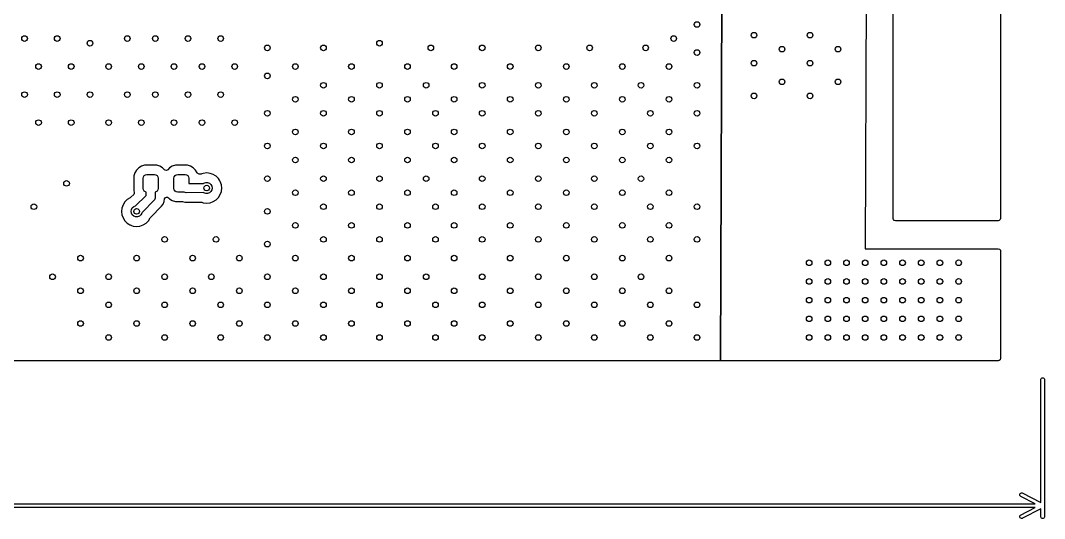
# Model space of a CAD drawing. Extents: x 180 to 322, y -217 to -139.
# Drawn here: x 266.8 to 321.6, y -217.2 to -190.5 of the extents above; entities that cross this region are included whole.
import ezdxf

# ---------------------------------------------------------------- set-up
doc = ezdxf.new("R2010")
doc.units = 0
doc.layers.add('BLACK', color=7, linetype='CONTINUOUS')

msp = doc.modelspace()

# ---------------------------------------------------------------- linework, layer by layer
at = {"layer": 'BLACK', "linetype": 'CONTINUOUS'}
for p, q in [((313.5, -201.126), (313.5, -145)), ((319.25, -145), (319.25, -201.126)), ((304.250994, -208.7495), (304.49951, -146.123508)), ((312.249451, -146.124546), (312, -202.75)), ((304.329365, -189), (304.250994, -208.7495)), ((273.114811, -198.41953), (272.99453, -198.539811)), ((273.260393, -198.331522), (273.114811, -198.41953)), ((273.422807, -198.280913), (273.260393, -198.331522)), ((273.474145, -198.276248), (273.422807, -198.280913)), ((273.493384, -198.2745), (273.474145, -198.276248)), ((274.006616, -198.2745), (273.493384, -198.2745)), ((274.027778, -198.276423), (274.006616, -198.2745)), ((274.077192, -198.280913), (274.027778, -198.276423)), ((274.077194, -198.280913), (274.077192, -198.280913)), ((274.077196, -198.280914), (274.077194, -198.280913)), ((274.239606, -198.331522), (274.077196, -198.280914)), ((274.385188, -198.41953), (274.239606, -198.331522)), ((274.487319, -198.521661), (274.385188, -198.41953)), ((274.76481, -198.419531), (274.662681, -198.521661)), ((274.764811, -198.41953), (274.76481, -198.419531)), ((274.910393, -198.331522), (274.764811, -198.41953)), ((275.072807, -198.280913), (274.910393, -198.331522)), ((275.124145, -198.276248), (275.072807, -198.280913)), ((275.143384, -198.2745), (275.124145, -198.276248)), ((275.656616, -198.2745), (275.143384, -198.2745)), ((275.677778, -198.276423), (275.656616, -198.2745)), ((275.727192, -198.280913), (275.677778, -198.276423)), ((275.727194, -198.280913), (275.727192, -198.280913)), ((275.727196, -198.280914), (275.727194, -198.280913)), ((275.889606, -198.331522), (275.727196, -198.280914)), ((276.035188, -198.41953), (275.889606, -198.331522)), ((276.155469, -198.539811), (276.035188, -198.41953)), ((272.855913, -198.847807), (272.8495, -198.918386)), ((272.8495, -198.918386), (272.8495, -199.581613)), ((272.906522, -198.685393), (272.855913, -198.847807)), ((272.99453, -198.539811), (272.906522, -198.685393)), ((273.35, -198.975), (273.365224, -198.898463)), ((273.35, -199.525), (273.35, -198.975)), ((273.365224, -198.898463), (273.408579, -198.833579)), ((273.408579, -198.833579), (273.473463, -198.790224)), ((273.473463, -198.790224), (273.55, -198.775)), ((273.55, -198.775), (273.95, -198.775)), ((273.95, -198.775), (274.026537, -198.790224)), ((274.026537, -198.790224), (274.091421, -198.833579)), ((274.091421, -198.833579), (274.134776, -198.898463)), ((274.134776, -198.898463), (274.15, -198.975)), ((274.15, -198.975), (274.15, -199.525)), ((274.531666, -198.550162), (274.487319, -198.521661)), ((274.601358, -198.555146), (274.531666, -198.550162)), ((274.662681, -198.521661), (274.601358, -198.555146)), ((275, -198.975), (275.015224, -198.898463)), ((275, -199.525), (275, -198.975)), ((275.015224, -198.898463), (275.058579, -198.833579)), ((275.058579, -198.833579), (275.123463, -198.790224)), ((275.123463, -198.790224), (275.2, -198.775)), ((275.2, -198.775), (275.6, -198.775)), ((275.6, -198.775), (275.676537, -198.790224)), ((275.676537, -198.790224), (275.741421, -198.833579)), ((275.741421, -198.833579), (275.784776, -198.898463)), ((275.784776, -198.898463), (275.8, -198.975)), ((275.8, -198.975), (275.8, -199.253972)), ((276.15547, -198.539813), (276.155469, -198.539811)), ((276.155472, -198.539815), (276.15547, -198.539813)), ((276.243478, -198.685394), (276.155472, -198.539815)), ((276.243478, -198.685396), (276.243478, -198.685394)), ((276.24605, -198.68965), (276.243478, -198.685396)), ((276.285128, -198.729815), (276.24605, -198.68965)), ((276.352167, -198.7495), (276.285128, -198.729815)), ((276.450028, -198.7495), (276.352167, -198.7495)), ((276.490983, -198.742542), (276.450028, -198.7495)), ((276.570745, -198.714631), (276.490983, -198.742542)), ((276.57075, -198.71463), (276.570745, -198.714631)), ((276.749996, -198.694435), (276.57075, -198.71463)), ((276.750004, -198.694435), (276.749996, -198.694435)), ((276.929249, -198.71463), (276.750004, -198.694435)), ((276.929254, -198.714631), (276.929249, -198.71463)), ((277.099523, -198.774211), (276.929254, -198.714631)), ((277.216649, -198.847807), (277.099523, -198.774211)), ((277.252262, -198.870184), (277.216649, -198.847807)), ((277.379816, -198.997738), (277.252262, -198.870184)), ((273.365224, -199.601537), (273.35, -199.525)), ((274.15, -199.525), (274.134776, -199.601537)), ((275.015224, -199.601537), (275, -199.525)), ((275.8, -199.253972), (276.587501, -199.250679)), ((276.587501, -199.250679), (276.6, -199.240192)), ((276.6, -199.240192), (276.697906, -199.204558)), ((276.697906, -199.204558), (276.802094, -199.204558)), ((276.802094, -199.204558), (276.9, -199.240192)), ((276.9, -199.240192), (276.979813, -199.307164)), ((276.979813, -199.307164), (277.031908, -199.397394)), ((277.031908, -199.397394), (277.05, -199.5)), ((277.05, -199.5), (277.031908, -199.602606)), ((277.436582, -199.08808), (277.379816, -198.997738)), ((277.475788, -199.150476), (277.436582, -199.08808)), ((277.535368, -199.320745), (277.475788, -199.150476)), ((277.535369, -199.32075), (277.535368, -199.320745)), ((277.555565, -199.499996), (277.535369, -199.32075)), ((277.53664, -199.667967), (277.555565, -199.500003)), ((277.555565, -199.500003), (277.555565, -199.499996)), ((272.650475, -200.024212), (272.497737, -200.120184)), ((272.65675, -200.021191), (272.650475, -200.024212)), ((272.691937, -199.996693), (272.655873, -200.01937)), ((272.655873, -200.01937), (272.65675, -200.021191)), ((272.845796, -199.842834), (272.691937, -199.996693)), ((272.877651, -199.788123), (272.845796, -199.842834)), ((272.8495, -199.581613), (272.855914, -199.652197)), ((272.855914, -199.652197), (272.876501, -199.718263)), ((272.876501, -199.718263), (272.877651, -199.788123)), ((272.947009, -200.454884), (273.503868, -199.893181)), ((273.408579, -199.666421), (273.365224, -199.601537)), ((273.473463, -199.709776), (273.408579, -199.666421)), ((273.5028, -199.715611), (273.473463, -199.709776)), ((273.503868, -199.893181), (273.5028, -199.715611)), ((273.995196, -200.048773), (273.957867, -200.138893)), ((274, -200), (273.995196, -200.048773)), ((274.026537, -199.709776), (273.998288, -199.715394)), ((273.998288, -199.715394), (274, -200)), ((274.091421, -199.666421), (274.026537, -199.709776)), ((274.134776, -199.601537), (274.091421, -199.666421)), ((274.498007, -200.086452), (274.530392, -200.024541)), ((274.530392, -200.024541), (274.591108, -199.989967)), ((274.591108, -199.989967), (274.660877, -199.993707)), ((274.660877, -199.993707), (274.707305, -200.022963)), ((274.707305, -200.022963), (274.764811, -200.080469)), ((274.764811, -200.080469), (274.764813, -200.08047)), ((274.764813, -200.08047), (274.764815, -200.080472)), ((274.764815, -200.080472), (274.910394, -200.168478)), ((275.058579, -199.666421), (275.015224, -199.601537)), ((275.123463, -199.709776), (275.058579, -199.666421)), ((275.2, -199.725), (275.123463, -199.709776)), ((275.55247, -199.725), (275.2, -199.725)), ((275.601227, -199.745196), (275.55247, -199.725)), ((275.65, -199.75), (275.601227, -199.745196)), ((276.583658, -199.746095), (275.65, -199.75)), ((276.6, -199.759808), (276.583658, -199.746095)), ((276.697906, -199.795442), (276.6, -199.759808)), ((276.802094, -199.795442), (276.697906, -199.795442)), ((276.9, -199.759808), (276.802094, -199.795442)), ((276.979813, -199.692836), (276.9, -199.759808)), ((277.031908, -199.602606), (276.979813, -199.692836)), ((277.252262, -200.129816), (277.379816, -200.002262)), ((277.379816, -200.002262), (277.475789, -199.849522)), ((277.475789, -199.849522), (277.535368, -199.679255)), ((277.535368, -199.679255), (277.53664, -199.667967)), ((272.21463, -200.57075), (272.194435, -200.749996)), ((272.214631, -200.570745), (272.21463, -200.57075)), ((272.274211, -200.400476), (272.214631, -200.570745)), ((272.370184, -200.247737), (272.274211, -200.400476)), ((272.497737, -200.120184), (272.370184, -200.247737)), ((272.718092, -200.647394), (272.770187, -200.557164)), ((272.770187, -200.557164), (272.85, -200.490192)), ((272.85, -200.490192), (272.947009, -200.454884)), ((273.957752, -200.139007), (273.288744, -200.813835)), ((273.753305, -201.058061), (274.332951, -200.478416)), ((273.957867, -200.138893), (273.957752, -200.139007)), ((274.332951, -200.478416), (274.415084, -200.355495)), ((274.415084, -200.355495), (274.471658, -200.218913)), ((274.471658, -200.218913), (274.498007, -200.086452)), ((274.910394, -200.168478), (275.072804, -200.219086)), ((275.072804, -200.219086), (275.143384, -200.2255)), ((275.143384, -200.2255), (275.43819, -200.2255)), ((275.43819, -200.2255), (275.462382, -200.227883)), ((275.462382, -200.227883), (275.57608, -200.2505)), ((275.57608, -200.2505), (275.576082, -200.2505)), ((275.576082, -200.2505), (276.450028, -200.2505)), ((276.450028, -200.2505), (276.490983, -200.257458)), ((276.490983, -200.257458), (276.570745, -200.285368)), ((276.570745, -200.285368), (276.57075, -200.285369)), ((276.57075, -200.285369), (276.749996, -200.305565)), ((276.749996, -200.305565), (276.75, -200.305565)), ((276.75, -200.305565), (276.750004, -200.305565)), ((276.750004, -200.305565), (276.929249, -200.285369)), ((276.929249, -200.285369), (276.929252, -200.285368)), ((276.929252, -200.285368), (276.929255, -200.285368)), ((276.929255, -200.285368), (277.099522, -200.225789)), ((277.099522, -200.225789), (277.252262, -200.129816)), ((272.194435, -200.749996), (272.194435, -200.750003)), ((272.194435, -200.750003), (272.21463, -200.929249)), ((272.21463, -200.929249), (272.214631, -200.929254)), ((272.214631, -200.929254), (272.274211, -201.099523)), ((272.274211, -201.099523), (272.370184, -201.252262)), ((272.7, -200.75), (272.718092, -200.647394)), ((272.718092, -200.852606), (272.7, -200.75)), ((272.770187, -200.942836), (272.718092, -200.852606)), ((272.85, -201.009808), (272.770187, -200.942836)), ((272.947906, -201.045442), (272.85, -201.009808)), ((273.052094, -201.045442), (272.947906, -201.045442)), ((273.15, -201.009808), (273.052094, -201.045442)), ((273.229813, -200.942836), (273.15, -201.009808)), ((273.281908, -200.852606), (273.229813, -200.942836)), ((273.288744, -200.813835), (273.281908, -200.852606)), ((273.629816, -201.252262), (273.725789, -201.099522)), ((273.725789, -201.099522), (273.725792, -201.09951)), ((273.725792, -201.09951), (273.72881, -201.093248)), ((273.72881, -201.093248), (273.73065, -201.094134)), ((273.73065, -201.094134), (273.753305, -201.058061)), ((313.511206, -201.177511), (313.5, -201.126)), ((313.556961, -201.230315), (313.511206, -201.177511)), ((319.25, -201.126), (319.230315, -201.193039)), ((272.370184, -201.252262), (272.497738, -201.379816)), ((272.497738, -201.379816), (272.58808, -201.436582)), ((272.58808, -201.436582), (272.643903, -201.471658)), ((272.643903, -201.471658), (272.650478, -201.475789)), ((272.650478, -201.475789), (272.721098, -201.5005)), ((272.721098, -201.5005), (272.820745, -201.535368)), ((272.820745, -201.535368), (272.82075, -201.535369)), ((272.82075, -201.535369), (272.999996, -201.555565)), ((272.999996, -201.555565), (273, -201.555565)), ((273, -201.555565), (273.000004, -201.555565)), ((273.000004, -201.555565), (273.179249, -201.535369)), ((273.179249, -201.535369), (273.179252, -201.535368)), ((273.179252, -201.535368), (273.179255, -201.535368)), ((273.179255, -201.535368), (273.349522, -201.475789)), ((273.349522, -201.475789), (273.502262, -201.379816)), ((273.502262, -201.379816), (273.629816, -201.252262)), ((313.624, -201.25), (313.556961, -201.230315)), ((319.126, -201.25), (313.624, -201.25)), ((319.177511, -201.238794), (319.126, -201.25)), ((319.230315, -201.193039), (319.177511, -201.238794)), ((312, -202.75), (319.126, -202.75)), ((319.126, -202.75), (319.193039, -202.769685)), ((319.193039, -202.769685), (319.238794, -202.822489)), ((319.238794, -202.822489), (319.25, -202.874)), ((319.25, -202.874), (319.25, -208.6255)), ((304.250994, -208.7495), (194.6245, -208.7495)), ((319.126, -208.7495), (304.250994, -208.7495)), ((319.177511, -208.738294), (319.126, -208.7495)), ((319.230315, -208.692539), (319.177511, -208.738294)), ((319.25, -208.6255), (319.230315, -208.692539)), ((321.4, -209.75), (321.401921, -209.730491)), ((321.40172, -216.336372), (321.4, -209.75)), ((321.401921, -209.730491), (321.416853, -209.694443)), ((321.416853, -209.694443), (321.444443, -209.666853)), ((321.444443, -209.666853), (321.480491, -209.651921)), ((321.480491, -209.651921), (321.519509, -209.651921)), ((321.519509, -209.651921), (321.555557, -209.666853)), ((321.555557, -209.666853), (321.583147, -209.694443)), ((321.583147, -209.694443), (321.598079, -209.730491)), ((321.598079, -209.730491), (321.6, -217.086419)), ((320.27409, -215.924465), (320.277491, -215.885595)), ((320.285823, -215.961677), (320.27409, -215.924465)), ((320.277491, -215.885595), (320.295507, -215.850985)), ((320.310903, -215.991567), (320.285823, -215.961677)), ((320.295507, -215.850985), (320.325397, -215.825905)), ((320.325397, -215.825905), (320.362609, -215.814172)), ((320.362609, -215.814172), (320.401479, -215.817573)), ((320.401479, -215.817573), (321.40172, -216.336372)), ((194.403686, -216.401913), (321.094133, -216.400005)), ((320.327321, -216.002279), (320.310903, -215.991567)), ((321.094133, -216.400005), (320.327321, -216.002279)), ((321.096312, -216.598084), (194.405866, -216.599992)), ((320.27409, -217.075533), (320.285823, -217.038321)), ((320.285823, -217.038321), (320.310903, -217.008431)), ((320.310903, -217.008431), (321.096312, -216.598084)), ((321.401805, -216.661993), (320.419671, -217.175121)), ((321.401921, -217.105928), (321.401805, -216.661993)), ((320.277491, -217.114403), (320.27409, -217.075533)), ((320.295507, -217.149013), (320.277491, -217.114403)), ((320.325397, -217.174093), (320.295507, -217.149013)), ((320.362609, -217.185826), (320.325397, -217.174093)), ((320.401479, -217.182425), (320.362609, -217.185826)), ((320.419671, -217.175121), (320.401479, -217.182425)), ((321.416853, -217.141976), (321.401921, -217.105928)), ((321.444443, -217.169566), (321.416853, -217.141976)), ((321.480491, -217.184498), (321.444443, -217.169566)), ((321.519509, -217.184498), (321.480491, -217.184498)), ((321.555557, -217.169566), (321.519509, -217.184498)), ((321.583147, -217.141976), (321.555557, -217.169566)), ((321.598079, -217.105928), (321.583147, -217.141976)), ((321.6, -217.086419), (321.598079, -217.105928))]:
    msp.add_line(p, q, dxfattribs=at)
at = {"layer": 'BLACK'}
for centre in [(303, -190.75), (306.049, -191.3185), (309.049, -191.3185), (267, -191.5), (268.75, -191.5), (270.5, -191.75), (272.5, -191.5), (274, -191.5), (275.75, -191.5), (277.5, -191.5), (280, -192), (283, -192), (286, -191.75), (288.75, -192), (291.5, -192), (294.5, -192), (297.25, -192), (300.25, -192), (301.75, -191.5), (303, -192.25), (307.549, -192.0685), (310.549, -192.0685), (267.75, -193), (269.5, -193), (271.5, -193), (273.25, -193), (275, -193), (276.5, -193), (278.25, -193), (281.5, -193), (284.5, -193), (287.5, -193), (290, -193), (293, -193), (296, -193), (299, -193), (301.5, -193), (306.049, -192.8185), (309.049, -192.8185), (280, -193.5), (283, -194), (286, -194), (288.5, -194), (291.5, -194), (294.5, -194), (297.5, -194), (300, -194), (303, -194), (307.549, -193.8185), (310.549, -193.8185), (267, -194.5), (268.75, -194.5), (270.5, -194.5), (272.5, -194.5), (274, -194.5), (275.75, -194.5), (277.5, -194.5), (306.049, -194.5685), (309.049, -194.5685), (281.5, -194.75), (284.5, -194.75), (287.5, -194.75), (290, -194.75), (293, -194.75), (296, -194.75), (299, -194.75), (301.5, -194.75), (280, -195.5), (283, -195.5), (286, -195.5), (289, -195.5), (291.5, -195.5), (294.5, -195.5), (297.5, -195.5), (300.5, -195.5), (303, -195.5), (267.75, -196), (269.5, -196), (271.5, -196), (273.25, -196), (275, -196), (276.5, -196), (278.25, -196), (281.5, -196.5), (284.5, -196.5), (287.5, -196.5), (290, -196.5), (293, -196.5), (296, -196.5), (299, -196.5), (301.5, -196.5), (280, -197.25), (283, -197.25), (286, -197.25), (289, -197.25), (291.5, -197.25), (294.5, -197.25), (297.5, -197.25), (300.5, -197.25), (303, -197.25), (281.5, -198), (284.5, -198), (287.5, -198), (290, -198), (293, -198), (296, -198), (299, -198), (301.5, -198), (280, -199), (283, -199), (286, -199), (288.5, -199), (291.5, -199), (294.5, -199), (297.5, -199), (300, -199), (269.25, -199.25), (276.75, -199.5), (281.5, -199.75), (284.5, -199.75), (287.5, -199.75), (290, -199.75), (293, -199.75), (296, -199.75), (299, -199.75), (301.5, -199.75), (267.5, -200.5), (273, -200.75), (280, -200.75), (283, -200.5), (286, -200.5), (289, -200.5), (291.5, -200.5), (294.5, -200.5), (297.5, -200.5), (300.5, -200.5), (303, -200.5), (281.5, -201.5), (284.5, -201.5), (287.5, -201.5), (290, -201.5), (293, -201.5), (296, -201.5), (299, -201.5), (301.5, -201.5), (274.5, -202.25), (277.25, -202.25), (283, -202.25), (286, -202.25), (289, -202.25), (291.5, -202.25), (294.5, -202.25), (297.5, -202.25), (300.5, -202.25), (303, -202.25), (280, -202.5), (270, -203.25), (273, -203.25), (276, -203.25), (278.5, -203.25), (281.5, -203.25), (284.5, -203.25), (287.5, -203.25), (290, -203.25), (293, -203.25), (296, -203.25), (299, -203.25), (301.5, -203.25), (309, -203.5), (310, -203.5), (311, -203.5), (312, -203.5), (313, -203.5), (314, -203.5), (315, -203.5), (316, -203.5), (317, -203.5), (268.5, -204.25), (271.5, -204.25), (274.5, -204.25), (277, -204.25), (280, -204.25), (283, -204.25), (286, -204.25), (288.5, -204.25), (291.5, -204.25), (294.5, -204.25), (297.5, -204.25), (300, -204.25), (309, -204.5), (310, -204.5), (311, -204.5), (312, -204.5), (313, -204.5), (314, -204.5), (315, -204.5), (316, -204.5), (317, -204.5), (270, -205), (273, -205), (276, -205), (278.5, -205), (281.5, -205), (284.5, -205), (287.5, -205), (290, -205), (293, -205), (296, -205), (299, -205), (301.5, -205), (309, -205.5), (310, -205.5), (311, -205.5), (312, -205.5), (313, -205.5), (314, -205.5), (315, -205.5), (316, -205.5), (317, -205.5), (271.5, -205.75), (274.5, -205.75), (277.5, -205.75), (280, -205.75), (283, -205.75), (286, -205.75), (289, -205.75), (291.5, -205.75), (294.5, -205.75), (297.5, -205.75), (300.5, -205.75), (303, -205.75), (270, -206.75), (273, -206.75), (276, -206.75), (278.5, -206.75), (281.5, -206.75), (284.5, -206.75), (287.5, -206.75), (290, -206.75), (293, -206.75), (296, -206.75), (299, -206.75), (301.5, -206.75), (309, -206.5), (310, -206.5), (311, -206.5), (312, -206.5), (313, -206.5), (314, -206.5), (315, -206.5), (316, -206.5), (317, -206.5), (271.5, -207.5), (274.5, -207.5), (277.5, -207.5), (280, -207.5), (283, -207.5), (286, -207.5), (289, -207.5), (291.5, -207.5), (294.5, -207.5), (297.5, -207.5), (300.5, -207.5), (303, -207.5), (309, -207.5), (310, -207.5), (311, -207.5), (312, -207.5), (313, -207.5), (314, -207.5), (315, -207.5), (316, -207.5), (317, -207.5)]:
    msp.add_circle(centre, 0.15, dxfattribs=at)

doc.saveas('drawing.dxf')
